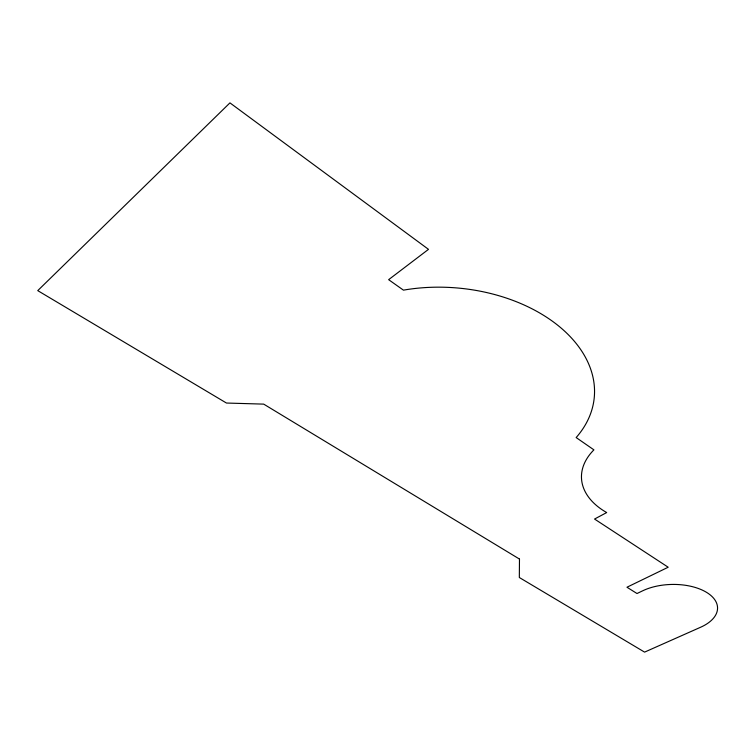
<?xml version="1.0" encoding="UTF-8"?>
<svg xmlns="http://www.w3.org/2000/svg" width="755" height="755" viewBox="0 0 755 755"><rect width="100%" height="100%" fill="white"/><g stroke="black" fill="none" stroke-linecap="round" stroke-linejoin="round"><path stroke-width="1.13" d="M519.478 559.068L519.327 577.509L644.581 652.122L700.612 627.245A45.206 24.264 -1.1 0 0 707.086 592.684A45.206 24.264 -1.1 0 0 642.769 590.759L637.003 593.524L626.961 587.23L668.194 567.231L594.544 519.044L606.69 512.56A82.446 50.425 -2 0 1 593.911 449.857L576.159 437.56A144.979 96.196 5.4 0 0 561.088 328.019A144.979 96.196 5.4 0 0 403.444 290.147L388.636 279.671L428.5 249.348L229.945 102.878L37.75 290.628L226.453 403.038L263.703 404.123L519.478 559.068"/></g></svg>
